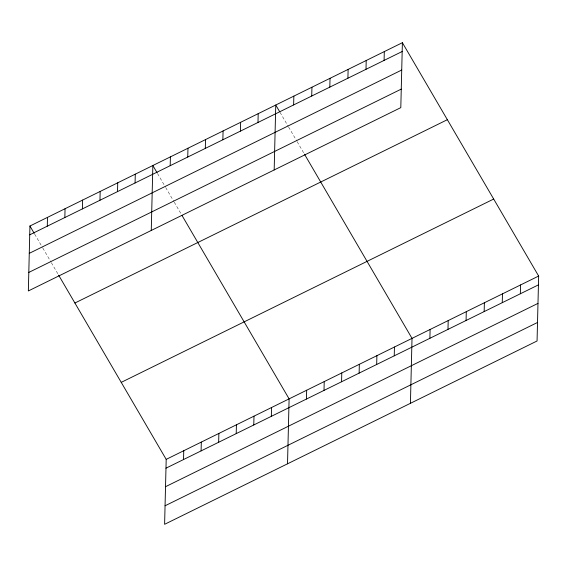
<?xml version="1.0" encoding="UTF-8"?>
<svg xmlns="http://www.w3.org/2000/svg" width="567" height="567" viewBox="0 0 567 567"><rect width="100%" height="100%" fill="white"/><g stroke="black" fill="none" stroke-linecap="round" stroke-linejoin="round"><path stroke-width="0.43" stroke-dasharray="2.83 2.13" d="M280.041 112.358L288.178 126.292M288.603 127.022L296.739 140.956M297.172 141.693L304.451 154.16M157.555 173.587L165.266 186.784M165.692 187.521L173.828 201.455M174.26 202.185L181.539 214.659M34.651 234.079L42.355 247.283M42.787 248.013L50.924 261.947M51.349 262.684L58.203 274.421"/><path stroke-width="0.85" d="M29.938 226.013L28.35 290.949L400.805 107.631L402.393 42.695L29.938 226.013L34.218 233.349M47.281 226.183L47.493 217.374M64.836 217.544L65.056 208.727M82.399 208.897L82.612 200.087M99.955 200.257L100.175 191.44M117.518 191.618L117.73 182.801M135.074 182.971L135.286 174.161M151.261 230.45L152.849 165.514L157.13 172.85M170.192 165.692L170.405 156.875M58.628 275.151L166.195 459.369L164.607 524.305L537.062 340.987L538.65 276.051L402.393 42.695M187.748 157.045L187.968 148.235M183.538 459.539L183.751 450.73M205.311 148.405L205.523 139.588M201.094 450.9L201.313 442.09M222.866 139.758L223.079 130.949M218.656 442.26L218.869 433.443M240.422 131.119L240.642 122.309M236.212 433.613L236.425 424.803M257.985 122.479L258.198 113.662M253.775 424.974L253.988 416.164M274.173 169.958L275.76 105.023L279.609 111.621M271.331 416.334L271.543 407.517M293.635 104.93L293.848 96.121M287.519 463.813L289.106 398.877L181.964 215.389M311.722 96.029L311.942 87.212M306.449 399.048L306.662 390.231M329.817 87.12L330.029 78.31M324.005 390.408L324.225 381.591M347.904 78.218L348.124 69.408M341.568 381.761L341.781 372.951M365.998 69.316L366.211 60.499M359.124 373.121L359.336 364.305M376.679 364.482L376.899 355.665M384.086 60.414L384.306 51.597M394.242 355.835L394.455 347.025M410.43 403.314L412.018 338.379L304.451 154.16M429.892 338.286L430.105 329.477M447.98 329.384L448.199 320.575M466.074 320.483L466.287 311.666M484.161 311.581L484.381 302.764M502.256 302.672L502.468 293.862M520.343 293.77L520.563 284.96M29.725 234.823L402.18 51.505M29.271 253.343L401.727 70.025M28.804 272.429L401.259 89.111M74.901 303.019L447.356 119.701M121.232 382.364L493.687 199.045M166.195 459.369L538.65 276.051M165.975 468.186L538.437 284.868M165.529 486.706L537.984 303.388M165.061 505.785L537.516 322.467"/></g></svg>
